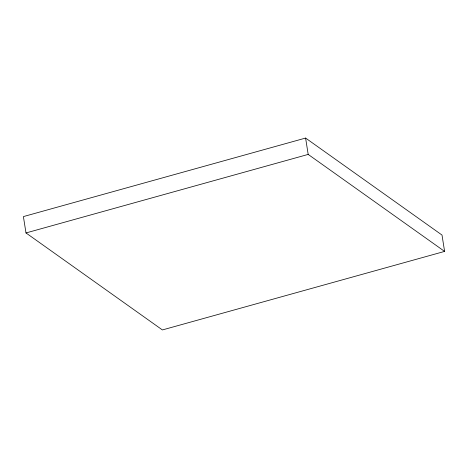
<?xml version="1.0" encoding="UTF-8"?>
<svg xmlns="http://www.w3.org/2000/svg" width="468" height="468" viewBox="0 0 468 468"><rect width="100%" height="100%" fill="white"/><g stroke="black" fill="none" stroke-linecap="round" stroke-linejoin="round"><path stroke-width="0.7" d="M305.598 138.06L23.4 216.59L25.992 232.947L162.402 329.94L444.6 251.41L442.008 235.053L305.598 138.06L308.184 154.411L444.6 251.41M25.992 232.947L308.184 154.411"/></g></svg>
